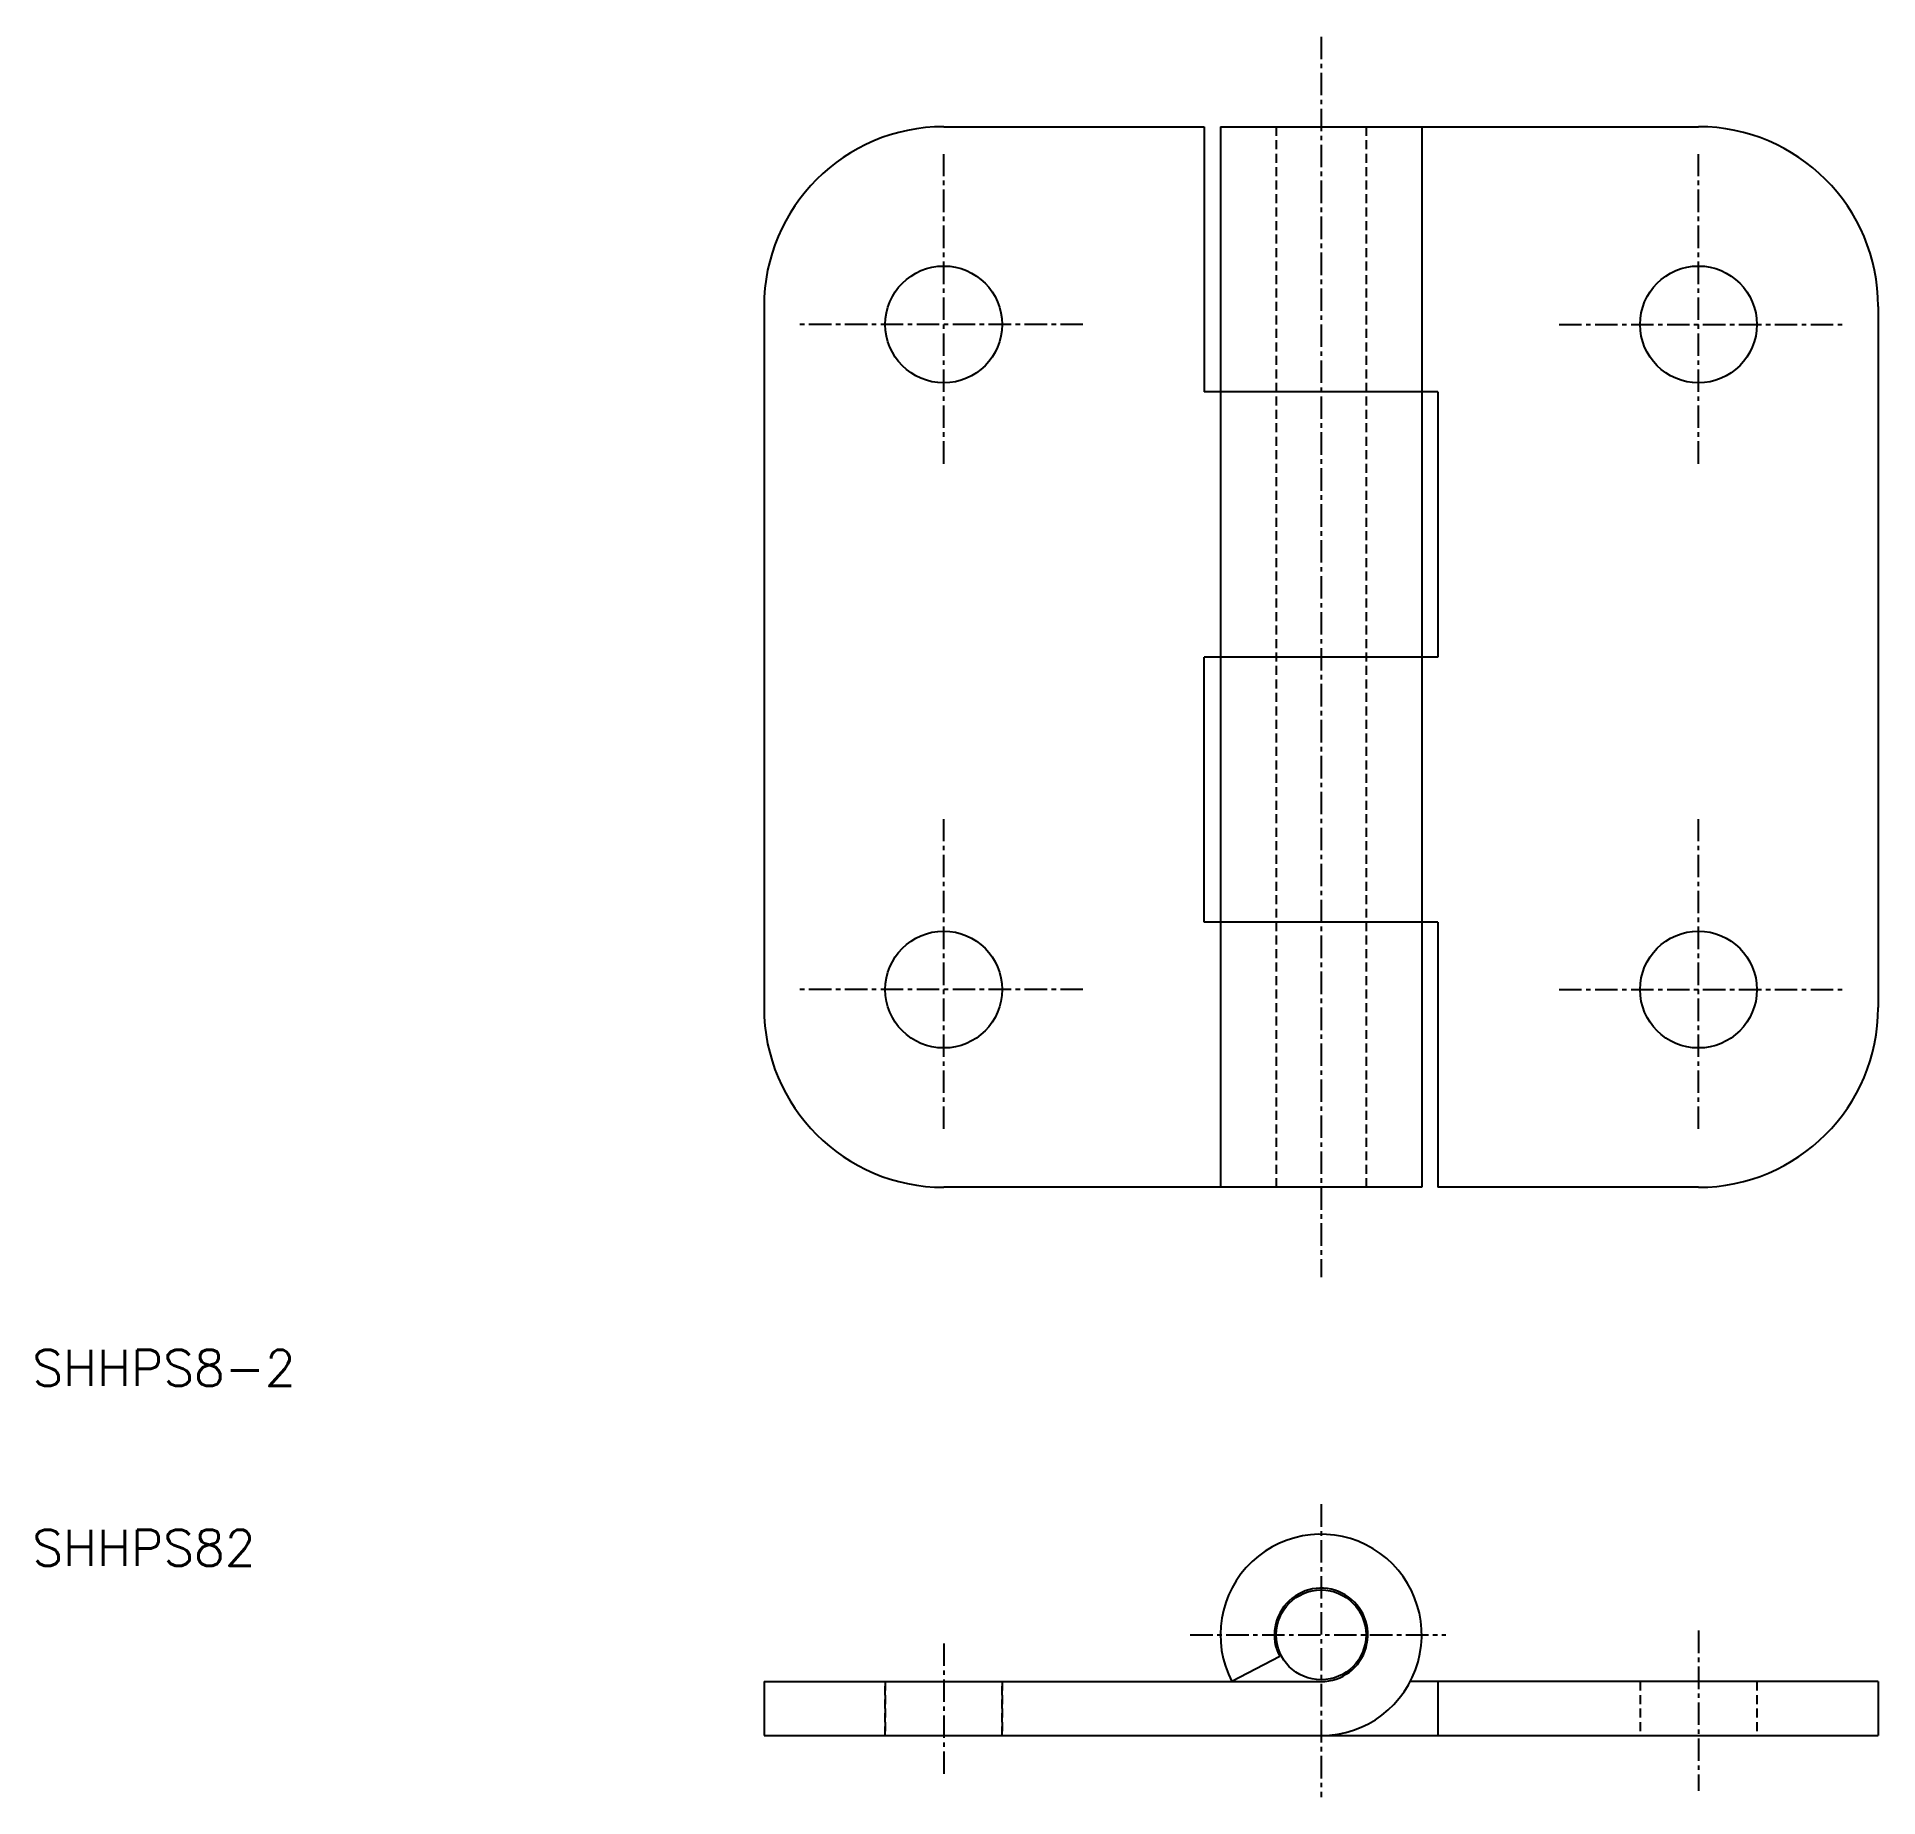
# Model space of a CAD drawing. Extents: x -71 to 31, y -9 to 89.
import ezdxf

# ---------------------------------------------------------------- set-up
doc = ezdxf.new("R2010")
doc.units = 0
doc.linetypes.add('CENTER', pattern=[2, 1.25, -0.25, 0.25, -0.25])
doc.linetypes.add('DASHED', pattern=[0.75, 0.5, -0.25])
doc.layers.get('0').update_dxf_attribs({"linetype": 'CONTINUOUS'})
doc.layers.add('CENTER', color=1, linetype='CENTER')
doc.styles.get("Standard").update_dxf_attribs({"font": 'txt.shx', "bigfont": 'bigfont.shx'})

msp = doc.modelspace()

# ---------------------------------------------------------------- linework, layer by layer
at = {"color": 7, "linetype": 'CONTINUOUS'}
for p, q in [((-21, 83.9), (-6.5, 83.9)), ((-6.5, 83.9), (-6.5, 69.15)), ((-5.6, 83.9), (-5.6, 24.9)), ((-5.6, 83.9), (21, 83.9)), ((5.6, 83.9), (5.6, 24.9)), ((-31, 73.9), (-31, 34.9)), ((31, 73.9), (31, 34.9)), ((6.5, 69.15), (-6.5, 69.15)), ((6.5, 69.15), (6.5, 54.4)), ((-6.5, 39.65), (-6.5, 54.4)), ((6.5, 54.4), (-6.5, 54.4)), ((6.5, 39.65), (-6.5, 39.65)), ((6.5, 39.65), (6.5, 24.9)), ((5.6, 24.9), (-21, 24.9)), ((21, 24.9), (6.5, 24.9)), ((-2.3, -1.21), (-4.96, -2.6)), ((-31, -2.6), (0, -2.6)), ((-31, -2.6), (-31, -5.6)), ((6.5, -2.6), (4.96, -2.6)), ((17.75, -2.6), (6.5, -2.6)), ((6.5, -2.6), (6.5, -5.6)), ((24.25, -2.6), (17.75, -2.6)), ((31, -2.6), (24.25, -2.6)), ((31, -2.6), (31, -5.6)), ((-31, -5.6), (6.5, -5.6)), ((6.5, -5.6), (17.75, -5.6)), ((17.75, -5.6), (24.25, -5.6)), ((24.25, -5.6), (31, -5.6))]:
    msp.add_line(p, q, dxfattribs=at)
at = {"color": 3, "linetype": 'DASHED'}
for p, q in [((-2.5, 83.9), (-2.5, 24.9)), ((2.5, 83.9), (2.5, 24.9)), ((-24.25, -5.6), (-24.25, -2.6)), ((-24.25, -2.6), (-24.25, -5.6)), ((-17.75, -5.6), (-17.75, -2.6)), ((-17.75, -2.6), (-17.75, -5.6)), ((17.75, -2.6), (17.75, -5.6)), ((17.75, -2.6), (17.75, -5.6)), ((24.25, -2.6), (24.25, -5.6)), ((24.25, -2.6), (24.25, -5.6))]:
    msp.add_line(p, q, dxfattribs=at)
at = {"color": 7, "linetype": 'CONTINUOUS'}
for centre, radius in [((-21, 72.9), 3.25), ((21, 72.9), 3.25), ((-21, 35.9), 3.25), ((21, 35.9), 3.25), ((0, 0), 2.5)]:
    msp.add_circle(centre, radius, dxfattribs=at)
for centre, radius, start, end in [((-21, 73.9), 10, 90, 180), ((21, 73.9), 10, 0, 90), ((-21, 34.9), 10, 180, 270), ((21, 34.9), 10, 270, 0), ((0, 0), 5.6, 270, 207.664), ((0, 0), 2.6, 270, 207.664)]:
    msp.add_arc(centre, radius, start, end, dxfattribs=at)
at = {"layer": 'CENTER', "color": 1, "linetype": 'CENTER'}
for p, q in [((0, 88.9), (0, 19.9)), ((-21, 65.15), (-21, 82.38)), ((21, 65.15), (21, 82.38)), ((-13.25, 72.9), (-29.08, 72.9)), ((13.25, 72.9), (29.08, 72.9)), ((-21, 28.15), (-21, 45.38)), ((21, 28.15), (21, 45.38)), ((-13.25, 35.9), (-29.08, 35.9)), ((13.25, 35.9), (29.08, 35.9)), ((0, 7.27), (0, -9.03)), ((-7.28, 0), (6.95, 0)), ((21, 0.24), (21, -8.68)), ((-21, -0.48), (-21, -7.91))]:
    msp.add_line(p, q, dxfattribs=at)

# ---------------------------------------------------------------- texts
at = {"color": 7, "linetype": 'CONTINUOUS'}
for s, p in [('SHHPS8-2', (-71.72, 13.85)), ('SHHPS82', (-71.72, 3.85))]:
    msp.add_text(s, height=2, dxfattribs=at).set_placement(p)

doc.saveas('drawing.dxf')
